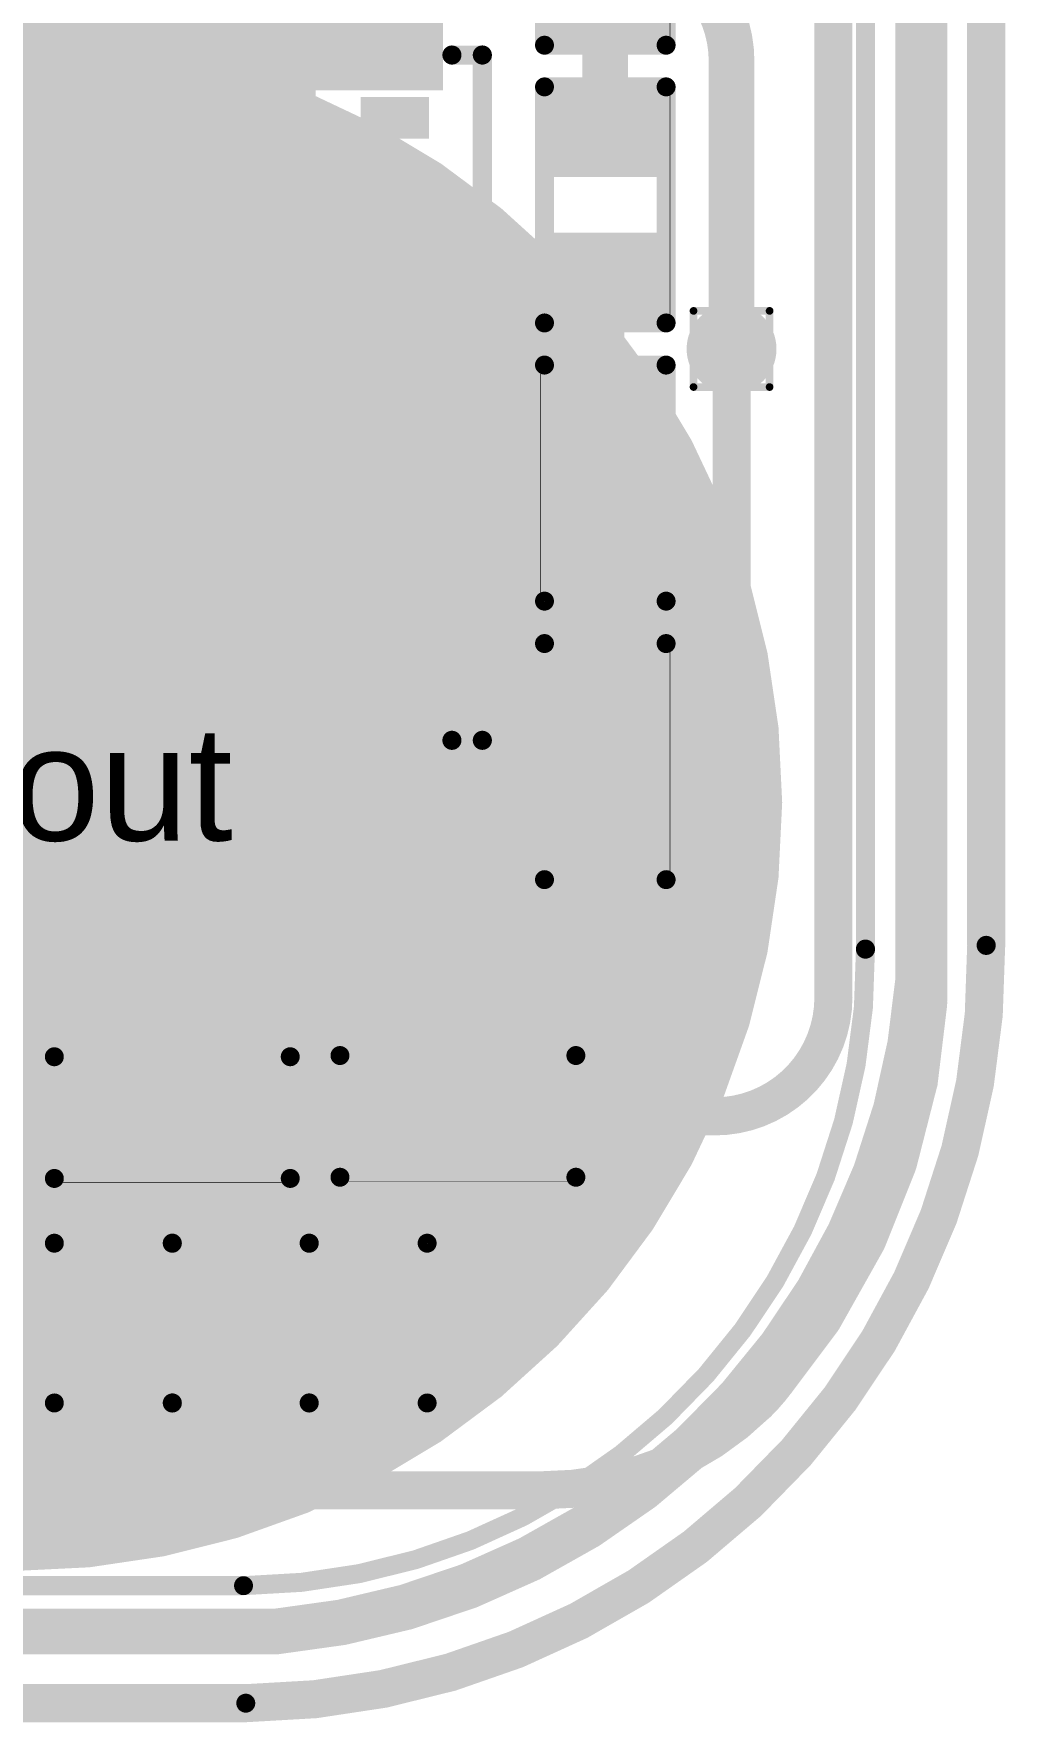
# Model space of a CAD drawing. Header units: inches. Extents: x 3 to 457, y -41 to 239.
# Drawn here: x 199.35 to 205.84, y -2.87 to 8.4 of the extents above; entities that cross this region are included whole.
import ezdxf

# ---------------------------------------------------------------- set-up
doc = ezdxf.new("R2010")
doc.units = ezdxf.units.IN
for name, color, linetype in [('Board Outline', 216, 'Continuous'), ('Bottom Layer', 5, 'Continuous'), ('Bottom Overlay', 54, 'Continuous'), ('Bottom Paste', 16, 'Continuous'), ('Bottom Solder', 6, 'Continuous'), ('Drill Drawing', 1, 'Continuous'), ('Fabrication', 76, 'Continuous'), ('Top Layer', 1, 'Continuous'), ('Top Overlay', 2, 'Continuous'), ('Top Paste', 8, 'Continuous'), ('Top Solder', 216, 'Continuous'), ('Via Holes', 16, 'Continuous')]:
    doc.layers.add(name, color=color, linetype=linetype)
doc.styles.add('Arial', font='', dxfattribs={"height": 0.2})
doc.styles.get('Arial').set_extended_font_data('Arial')

# ---------------------------------------------------------------- blocks, each defined once
blk = doc.blocks.new('TSSOP_14_110')
at = {"layer": 'Top Layer'}
for points in [[(-3.65, 2.175), (-2.15, 2.175), (-2.15, 1.725), (-3.65, 1.725)], [(2.15, 2.175), (3.65, 2.175), (3.65, 1.725), (2.15, 1.725)], [(-3.65, 1.525), (-2.15, 1.525), (-2.15, 1.075), (-3.65, 1.075)], [(2.15, 1.525), (3.65, 1.525), (3.65, 1.075), (2.15, 1.075)], [(-3.65, 0.875), (-2.15, 0.875), (-2.15, 0.425), (-3.65, 0.425)], [(2.15, 0.875), (3.65, 0.875), (3.65, 0.425), (2.15, 0.425)], [(-3.65, 0.225), (-2.15, 0.225), (-2.15, -0.225), (-3.65, -0.225)], [(2.15, 0.225), (3.65, 0.225), (3.65, -0.225), (2.15, -0.225)], [(-3.65, -0.425), (-2.15, -0.425), (-2.15, -0.875), (-3.65, -0.875)], [(2.15, -0.425), (3.65, -0.425), (3.65, -0.875), (2.15, -0.875)], [(-3.65, -1.075), (-2.15, -1.075), (-2.15, -1.525), (-3.65, -1.525)], [(2.15, -1.075), (3.65, -1.075), (3.65, -1.525), (2.15, -1.525)], [(-3.65, -1.725), (-2.15, -1.725), (-2.15, -2.175), (-3.65, -2.175)], [(2.15, -1.725), (3.65, -1.725), (3.65, -2.175), (2.15, -2.175)]]:
    blk.add_hatch(color=1, dxfattribs=at).paths.add_polyline_path(points)
at = {"layer": 'Top Overlay'}
blk.add_hatch(color=2, dxfattribs=at).paths.add_polyline_path([(-2.005, 1.727), (-1.725, 1.727), (-1.725, 2.184), (-2.005, 2.184)])
at = {"layer": 'Top Paste'}
for points in [[(-3.65, 2.175), (-2.15, 2.175), (-2.15, 1.725), (-3.65, 1.725)], [(2.15, 2.175), (3.65, 2.175), (3.65, 1.725), (2.15, 1.725)], [(-3.65, 1.525), (-2.15, 1.525), (-2.15, 1.075), (-3.65, 1.075)], [(2.15, 1.525), (3.65, 1.525), (3.65, 1.075), (2.15, 1.075)], [(-3.65, 0.875), (-2.15, 0.875), (-2.15, 0.425), (-3.65, 0.425)], [(2.15, 0.875), (3.65, 0.875), (3.65, 0.425), (2.15, 0.425)], [(-3.65, 0.225), (-2.15, 0.225), (-2.15, -0.225), (-3.65, -0.225)], [(2.15, 0.225), (3.65, 0.225), (3.65, -0.225), (2.15, -0.225)], [(-3.65, -0.425), (-2.15, -0.425), (-2.15, -0.875), (-3.65, -0.875)], [(2.15, -0.425), (3.65, -0.425), (3.65, -0.875), (2.15, -0.875)], [(-3.65, -1.075), (-2.15, -1.075), (-2.15, -1.525), (-3.65, -1.525)], [(2.15, -1.075), (3.65, -1.075), (3.65, -1.525), (2.15, -1.525)], [(-3.65, -1.725), (-2.15, -1.725), (-2.15, -2.175), (-3.65, -2.175)], [(2.15, -1.725), (3.65, -1.725), (3.65, -2.175), (2.15, -2.175)]]:
    blk.add_hatch(color=8, dxfattribs=at).paths.add_polyline_path(points)
at = {"layer": 'Top Solder'}
for points in [[(-3.752, 2.277), (-2.048, 2.277), (-2.048, 1.623), (-3.752, 1.623)], [(2.048, 2.277), (3.752, 2.277), (3.752, 1.623), (2.048, 1.623)], [(-3.752, 1.627), (-2.048, 1.627), (-2.048, 0.973), (-3.752, 0.973)], [(2.048, 1.627), (3.752, 1.627), (3.752, 0.973), (2.048, 0.973)], [(-3.752, 0.977), (-2.048, 0.977), (-2.048, 0.323), (-3.752, 0.323)], [(2.048, 0.977), (3.752, 0.977), (3.752, 0.323), (2.048, 0.323)], [(-3.752, 0.327), (-2.048, 0.327), (-2.048, -0.327), (-3.752, -0.327)], [(2.048, 0.327), (3.752, 0.327), (3.752, -0.327), (2.048, -0.327)], [(-3.752, -0.323), (-2.048, -0.323), (-2.048, -0.977), (-3.752, -0.977)], [(2.048, -0.323), (3.752, -0.323), (3.752, -0.977), (2.048, -0.977)], [(-3.752, -0.973), (-2.048, -0.973), (-2.048, -1.627), (-3.752, -1.627)], [(2.048, -0.973), (3.752, -0.973), (3.752, -1.627), (2.048, -1.627)], [(-3.752, -1.623), (-2.048, -1.623), (-2.048, -2.277), (-3.752, -2.277)], [(2.048, -1.623), (3.752, -1.623), (3.752, -2.277), (2.048, -2.277)]]:
    blk.add_hatch(color=216, dxfattribs=at).paths.add_polyline_path(points)
at = {"layer": 'Top Overlay'}
for points in [[(-2.284, 2.337, 0.127, 0.127, 0), (-2.284, 2.54, 0.127, 0.127, 0)], [(2.288, 2.54, 0.127, 0.127, 0), (-2.284, 2.54, 0.127, 0.127, 0)], [(2.288, 2.337, 0.127, 0.127, 0), (2.288, 2.54, 0.127, 0.127, 0)], [(-4.011, 1.829, 0.2, 0.2, 0), (-4.011, 2.083, 0.2, 0.2, 0)], [(-3.884, 1.956, 0.2, 0.2, 0), (-4.011, 2.083, 0.2, 0.2, 0)], [(-4.011, 1.829, 0.2, 0.2, 0), (-3.884, 1.956, 0.2, 0.2, 0)], [(-2.284, -2.54, 0.127, 0.127, 0), (-2.284, -2.337, 0.127, 0.127, 0)], [(2.288, -2.54, 0.127, 0.127, 0), (2.288, -2.337, 0.127, 0.127, 0)], [(2.288, -2.54, 0.127, 0.127, 0), (-2.284, -2.54, 0.127, 0.127, 0)]]:
    blk.add_lwpolyline(points, format="xyseb", dxfattribs=at)
for points in [[(-2.316, 2.54, 0.0635, 0.0635, 1), (-2.252, 2.54, 0.0635, 0.0635, 1)], [(-2.316, 2.54, 0.0635, 0.0635, 1), (-2.252, 2.54, 0.0635, 0.0635, 1)], [(2.256, 2.54, 0.0635, 0.0635, 1), (2.32, 2.54, 0.0635, 0.0635, 1)], [(2.256, 2.54, 0.0635, 0.0635, 1), (2.32, 2.54, 0.0635, 0.0635, 1)], [(-2.316, 2.337, 0.0635, 0.0635, 1), (-2.252, 2.337, 0.0635, 0.0635, 1)], [(2.256, 2.337, 0.0635, 0.0635, 1), (2.32, 2.337, 0.0635, 0.0635, 1)], [(-4.061, 2.083, 0.1, 0.1, 1), (-3.961, 2.083, 0.1, 0.1, 1)], [(-4.061, 2.083, 0.1, 0.1, 1), (-3.961, 2.083, 0.1, 0.1, 1)], [(-3.934, 1.956, 0.1, 0.1, 1), (-3.834, 1.956, 0.1, 0.1, 1)], [(-3.934, 1.956, 0.1, 0.1, 1), (-3.834, 1.956, 0.1, 0.1, 1)], [(-4.061, 1.829, 0.1, 0.1, 1), (-3.961, 1.829, 0.1, 0.1, 1)], [(-4.061, 1.829, 0.1, 0.1, 1), (-3.961, 1.829, 0.1, 0.1, 1)], [(-2.316, -2.337, 0.0635, 0.0635, 1), (-2.252, -2.337, 0.0635, 0.0635, 1)], [(2.256, -2.337, 0.0635, 0.0635, 1), (2.32, -2.337, 0.0635, 0.0635, 1)], [(-2.316, -2.54, 0.0635, 0.0635, 1), (-2.252, -2.54, 0.0635, 0.0635, 1)], [(-2.316, -2.54, 0.0635, 0.0635, 1), (-2.252, -2.54, 0.0635, 0.0635, 1)], [(2.256, -2.54, 0.0635, 0.0635, 1), (2.32, -2.54, 0.0635, 0.0635, 1)], [(2.256, -2.54, 0.0635, 0.0635, 1), (2.32, -2.54, 0.0635, 0.0635, 1)]]:
    blk.add_lwpolyline(points, format="xyseb", close=True, dxfattribs=at)
blk = doc.blocks.new('R___0402_200')
at = {"layer": 'Top Layer'}
for points in [[(-0.699, -0.318), (-0.699, 0.318), (-0.241, 0.318), (-0.241, -0.318)], [(0.241, -0.318), (0.241, 0.318), (0.699, 0.318), (0.699, -0.318)]]:
    blk.add_hatch(color=1, dxfattribs=at).paths.add_polyline_path(points)
at = {"layer": 'Top Paste'}
for points in [[(-0.699, -0.318), (-0.699, 0.318), (-0.241, 0.318), (-0.241, -0.318)], [(0.241, -0.318), (0.241, 0.318), (0.699, 0.318), (0.699, -0.318)]]:
    blk.add_hatch(color=8, dxfattribs=at).paths.add_polyline_path(points)
at = {"layer": 'Top Solder'}
for points in [[(-0.754, -0.373), (-0.754, 0.373), (-0.186, 0.373), (-0.186, -0.373)], [(0.186, -0.373), (0.186, 0.373), (0.754, 0.373), (0.754, -0.373)]]:
    blk.add_hatch(color=216, dxfattribs=at).paths.add_polyline_path(points)
at = {"layer": 'Top Overlay'}
for points in [[(-0.787, 0.406, 0.127, 0.127, 0), (0.787, 0.406, 0.127, 0.127, 0)], [(-0.787, -0.406, 0.127, 0.127, 0), (-0.787, 0.406, 0.127, 0.127, 0)], [(0.787, -0.406, 0.127, 0.127, 0), (0.787, 0.406, 0.127, 0.127, 0)], [(-0.787, -0.406, 0.127, 0.127, 0), (0.787, -0.406, 0.127, 0.127, 0)], [(-0.813, -0.432, 0.00323, 0.00323, 0), (0.813, -0.432, 0.00323, 0.00323, 0)]]:
    blk.add_lwpolyline(points, format="xyseb", dxfattribs=at)
for points in [[(-0.819, 0.406, 0.0635, 0.0635, 1), (-0.756, 0.406, 0.0635, 0.0635, 1)], [(-0.819, 0.406, 0.0635, 0.0635, 1), (-0.756, 0.406, 0.0635, 0.0635, 1)], [(0.756, 0.406, 0.0635, 0.0635, 1), (0.819, 0.406, 0.0635, 0.0635, 1)], [(0.756, 0.406, 0.0635, 0.0635, 1), (0.819, 0.406, 0.0635, 0.0635, 1)], [(-0.819, -0.406, 0.0635, 0.0635, 1), (-0.756, -0.406, 0.0635, 0.0635, 1)], [(-0.819, -0.406, 0.0635, 0.0635, 1), (-0.756, -0.406, 0.0635, 0.0635, 1)], [(-0.814, -0.432, 0.00161, 0.00161, 1), (-0.812, -0.432, 0.00161, 0.00161, 1)], [(0.756, -0.406, 0.0635, 0.0635, 1), (0.819, -0.406, 0.0635, 0.0635, 1)], [(0.756, -0.406, 0.0635, 0.0635, 1), (0.819, -0.406, 0.0635, 0.0635, 1)], [(0.812, -0.432, 0.00161, 0.00161, 1), (0.814, -0.432, 0.00161, 0.00161, 1)]]:
    blk.add_lwpolyline(points, format="xyseb", close=True, dxfattribs=at)
blk = doc.blocks.new('R___0402_201')
at = {"layer": 'Top Layer'}
for points in [[(-0.699, -0.318), (-0.699, 0.318), (-0.241, 0.318), (-0.241, -0.318)], [(0.241, -0.318), (0.241, 0.318), (0.699, 0.318), (0.699, -0.318)]]:
    blk.add_hatch(color=1, dxfattribs=at).paths.add_polyline_path(points)
at = {"layer": 'Top Paste'}
for points in [[(-0.699, -0.318), (-0.699, 0.318), (-0.241, 0.318), (-0.241, -0.318)], [(0.241, -0.318), (0.241, 0.318), (0.699, 0.318), (0.699, -0.318)]]:
    blk.add_hatch(color=8, dxfattribs=at).paths.add_polyline_path(points)
at = {"layer": 'Top Solder'}
for points in [[(-0.754, -0.373), (-0.754, 0.373), (-0.186, 0.373), (-0.186, -0.373)], [(0.186, -0.373), (0.186, 0.373), (0.754, 0.373), (0.754, -0.373)]]:
    blk.add_hatch(color=216, dxfattribs=at).paths.add_polyline_path(points)
at = {"layer": 'Top Overlay'}
for points in [[(-0.787, 0.406, 0.127, 0.127, 0), (0.787, 0.406, 0.127, 0.127, 0)], [(-0.787, 0.406, 0.127, 0.127, 0), (-0.787, -0.406, 0.127, 0.127, 0)], [(0.787, 0.406, 0.127, 0.127, 0), (0.787, -0.406, 0.127, 0.127, 0)], [(-0.787, -0.406, 0.127, 0.127, 0), (0.787, -0.406, 0.127, 0.127, 0)], [(-0.813, -0.432, 0.00323, 0.00323, 0), (0.813, -0.432, 0.00323, 0.00323, 0)]]:
    blk.add_lwpolyline(points, format="xyseb", dxfattribs=at)
for points in [[(-0.819, 0.406, 0.0635, 0.0635, 1), (-0.756, 0.406, 0.0635, 0.0635, 1)], [(-0.819, 0.406, 0.0635, 0.0635, 1), (-0.756, 0.406, 0.0635, 0.0635, 1)], [(0.756, 0.406, 0.0635, 0.0635, 1), (0.819, 0.406, 0.0635, 0.0635, 1)], [(0.756, 0.406, 0.0635, 0.0635, 1), (0.819, 0.406, 0.0635, 0.0635, 1)], [(-0.819, -0.406, 0.0635, 0.0635, 1), (-0.756, -0.406, 0.0635, 0.0635, 1)], [(-0.819, -0.406, 0.0635, 0.0635, 1), (-0.756, -0.406, 0.0635, 0.0635, 1)], [(-0.814, -0.432, 0.00161, 0.00161, 1), (-0.812, -0.432, 0.00161, 0.00161, 1)], [(0.756, -0.406, 0.0635, 0.0635, 1), (0.819, -0.406, 0.0635, 0.0635, 1)], [(0.756, -0.406, 0.0635, 0.0635, 1), (0.819, -0.406, 0.0635, 0.0635, 1)], [(0.812, -0.432, 0.00161, 0.00161, 1), (0.814, -0.432, 0.00161, 0.00161, 1)]]:
    blk.add_lwpolyline(points, format="xyseb", close=True, dxfattribs=at)
blk = doc.blocks.new('R___0402_202')
at = {"layer": 'Top Layer'}
for points in [[(-0.699, -0.318), (-0.699, 0.318), (-0.241, 0.318), (-0.241, -0.318)], [(0.241, -0.318), (0.241, 0.318), (0.699, 0.318), (0.699, -0.318)]]:
    blk.add_hatch(color=1, dxfattribs=at).paths.add_polyline_path(points)
at = {"layer": 'Top Paste'}
for points in [[(-0.699, -0.318), (-0.699, 0.318), (-0.241, 0.318), (-0.241, -0.318)], [(0.241, -0.318), (0.241, 0.318), (0.699, 0.318), (0.699, -0.318)]]:
    blk.add_hatch(color=8, dxfattribs=at).paths.add_polyline_path(points)
at = {"layer": 'Top Solder'}
for points in [[(-0.754, -0.373), (-0.754, 0.373), (-0.186, 0.373), (-0.186, -0.373)], [(0.186, -0.373), (0.186, 0.373), (0.754, 0.373), (0.754, -0.373)]]:
    blk.add_hatch(color=216, dxfattribs=at).paths.add_polyline_path(points)
at = {"layer": 'Top Overlay'}
for points in [[(-0.787, 0.406, 0.127, 0.127, 0), (0.787, 0.406, 0.127, 0.127, 0)], [(-0.787, -0.406, 0.127, 0.127, 0), (-0.787, 0.406, 0.127, 0.127, 0)], [(0.787, -0.406, 0.127, 0.127, 0), (0.787, 0.406, 0.127, 0.127, 0)], [(-0.787, -0.406, 0.127, 0.127, 0), (0.787, -0.406, 0.127, 0.127, 0)], [(-0.813, -0.432, 0.00323, 0.00323, 0), (0.813, -0.432, 0.00323, 0.00323, 0)]]:
    blk.add_lwpolyline(points, format="xyseb", dxfattribs=at)
for points in [[(-0.819, 0.406, 0.0635, 0.0635, 1), (-0.756, 0.406, 0.0635, 0.0635, 1)], [(-0.819, 0.406, 0.0635, 0.0635, 1), (-0.756, 0.406, 0.0635, 0.0635, 1)], [(0.756, 0.406, 0.0635, 0.0635, 1), (0.819, 0.406, 0.0635, 0.0635, 1)], [(0.756, 0.406, 0.0635, 0.0635, 1), (0.819, 0.406, 0.0635, 0.0635, 1)], [(-0.819, -0.406, 0.0635, 0.0635, 1), (-0.756, -0.406, 0.0635, 0.0635, 1)], [(-0.819, -0.406, 0.0635, 0.0635, 1), (-0.756, -0.406, 0.0635, 0.0635, 1)], [(-0.814, -0.432, 0.00161, 0.00161, 1), (-0.812, -0.432, 0.00161, 0.00161, 1)], [(0.756, -0.406, 0.0635, 0.0635, 1), (0.819, -0.406, 0.0635, 0.0635, 1)], [(0.756, -0.406, 0.0635, 0.0635, 1), (0.819, -0.406, 0.0635, 0.0635, 1)], [(0.812, -0.432, 0.00161, 0.00161, 1), (0.814, -0.432, 0.00161, 0.00161, 1)]]:
    blk.add_lwpolyline(points, format="xyseb", close=True, dxfattribs=at)
blk = doc.blocks.new('R___0402_206')
at = {"layer": 'Top Layer'}
for points in [[(-0.699, -0.318), (-0.699, 0.318), (-0.241, 0.318), (-0.241, -0.318)], [(0.241, -0.318), (0.241, 0.318), (0.699, 0.318), (0.699, -0.318)]]:
    blk.add_hatch(color=1, dxfattribs=at).paths.add_polyline_path(points)
at = {"layer": 'Top Paste'}
for points in [[(-0.699, -0.318), (-0.699, 0.318), (-0.241, 0.318), (-0.241, -0.318)], [(0.241, -0.318), (0.241, 0.318), (0.699, 0.318), (0.699, -0.318)]]:
    blk.add_hatch(color=8, dxfattribs=at).paths.add_polyline_path(points)
at = {"layer": 'Top Solder'}
for points in [[(-0.754, -0.373), (-0.754, 0.373), (-0.186, 0.373), (-0.186, -0.373)], [(0.186, -0.373), (0.186, 0.373), (0.754, 0.373), (0.754, -0.373)]]:
    blk.add_hatch(color=216, dxfattribs=at).paths.add_polyline_path(points)
at = {"layer": 'Top Overlay'}
for points in [[(-0.787, 0.406, 0.127, 0.127, 0), (0.787, 0.406, 0.127, 0.127, 0)], [(-0.787, 0.406, 0.127, 0.127, 0), (-0.787, -0.406, 0.127, 0.127, 0)], [(0.787, 0.406, 0.127, 0.127, 0), (0.787, -0.406, 0.127, 0.127, 0)], [(-0.787, -0.406, 0.127, 0.127, 0), (0.787, -0.406, 0.127, 0.127, 0)], [(-0.813, -0.432, 0.00323, 0.00323, 0), (0.813, -0.432, 0.00323, 0.00323, 0)]]:
    blk.add_lwpolyline(points, format="xyseb", dxfattribs=at)
for points in [[(-0.819, 0.406, 0.0635, 0.0635, 1), (-0.756, 0.406, 0.0635, 0.0635, 1)], [(-0.819, 0.406, 0.0635, 0.0635, 1), (-0.756, 0.406, 0.0635, 0.0635, 1)], [(0.756, 0.406, 0.0635, 0.0635, 1), (0.819, 0.406, 0.0635, 0.0635, 1)], [(0.756, 0.406, 0.0635, 0.0635, 1), (0.819, 0.406, 0.0635, 0.0635, 1)], [(-0.819, -0.406, 0.0635, 0.0635, 1), (-0.756, -0.406, 0.0635, 0.0635, 1)], [(-0.819, -0.406, 0.0635, 0.0635, 1), (-0.756, -0.406, 0.0635, 0.0635, 1)], [(-0.814, -0.432, 0.00161, 0.00161, 1), (-0.812, -0.432, 0.00161, 0.00161, 1)], [(0.756, -0.406, 0.0635, 0.0635, 1), (0.819, -0.406, 0.0635, 0.0635, 1)], [(0.756, -0.406, 0.0635, 0.0635, 1), (0.819, -0.406, 0.0635, 0.0635, 1)], [(0.812, -0.432, 0.00161, 0.00161, 1), (0.814, -0.432, 0.00161, 0.00161, 1)]]:
    blk.add_lwpolyline(points, format="xyseb", close=True, dxfattribs=at)
blk = doc.blocks.new('R___0402_207')
at = {"layer": 'Top Layer'}
for points in [[(-0.699, -0.318), (-0.699, 0.317), (-0.241, 0.317), (-0.241, -0.318)], [(0.241, -0.318), (0.241, 0.317), (0.699, 0.317), (0.699, -0.318)]]:
    blk.add_hatch(color=1, dxfattribs=at).paths.add_polyline_path(points)
at = {"layer": 'Top Paste'}
for points in [[(-0.699, -0.318), (-0.699, 0.317), (-0.241, 0.317), (-0.241, -0.318)], [(0.241, -0.318), (0.241, 0.317), (0.699, 0.317), (0.699, -0.318)]]:
    blk.add_hatch(color=8, dxfattribs=at).paths.add_polyline_path(points)
at = {"layer": 'Top Solder'}
for points in [[(-0.754, -0.373), (-0.754, 0.373), (-0.186, 0.373), (-0.186, -0.373)], [(0.186, -0.373), (0.186, 0.373), (0.754, 0.373), (0.754, -0.373)]]:
    blk.add_hatch(color=216, dxfattribs=at).paths.add_polyline_path(points)
at = {"layer": 'Top Overlay'}
for points in [[(0.787, 0.406, 0.127, 0.127, 0), (-0.787, 0.406, 0.127, 0.127, 0)], [(-0.787, -0.406, 0.127, 0.127, 0), (-0.787, 0.406, 0.127, 0.127, 0)], [(0.787, -0.406, 0.127, 0.127, 0), (0.787, 0.406, 0.127, 0.127, 0)], [(0.787, -0.406, 0.127, 0.127, 0), (-0.787, -0.406, 0.127, 0.127, 0)], [(0.813, -0.432, 0.00323, 0.00323, 0), (-0.813, -0.432, 0.00323, 0.00323, 0)]]:
    blk.add_lwpolyline(points, format="xyseb", dxfattribs=at)
for points in [[(-0.819, 0.406, 0.0635, 0.0635, 1), (-0.756, 0.406, 0.0635, 0.0635, 1)], [(-0.819, 0.406, 0.0635, 0.0635, 1), (-0.756, 0.406, 0.0635, 0.0635, 1)], [(0.756, 0.406, 0.0635, 0.0635, 1), (0.819, 0.406, 0.0635, 0.0635, 1)], [(0.756, 0.406, 0.0635, 0.0635, 1), (0.819, 0.406, 0.0635, 0.0635, 1)], [(-0.819, -0.406, 0.0635, 0.0635, 1), (-0.756, -0.406, 0.0635, 0.0635, 1)], [(-0.819, -0.406, 0.0635, 0.0635, 1), (-0.756, -0.406, 0.0635, 0.0635, 1)], [(-0.814, -0.432, 0.00161, 0.00161, 1), (-0.812, -0.432, 0.00161, 0.00161, 1)], [(0.756, -0.406, 0.0635, 0.0635, 1), (0.819, -0.406, 0.0635, 0.0635, 1)], [(0.756, -0.406, 0.0635, 0.0635, 1), (0.819, -0.406, 0.0635, 0.0635, 1)], [(0.812, -0.432, 0.00161, 0.00161, 1), (0.814, -0.432, 0.00161, 0.00161, 1)]]:
    blk.add_lwpolyline(points, format="xyseb", close=True, dxfattribs=at)
blk = doc.blocks.new('R___0402_211')
at = {"layer": 'Top Layer'}
for points in [[(-0.699, -0.318), (-0.699, 0.318), (-0.241, 0.318), (-0.241, -0.318)], [(0.241, -0.318), (0.241, 0.318), (0.699, 0.318), (0.699, -0.318)]]:
    blk.add_hatch(color=1, dxfattribs=at).paths.add_polyline_path(points)
at = {"layer": 'Top Paste'}
for points in [[(-0.699, -0.318), (-0.699, 0.318), (-0.241, 0.318), (-0.241, -0.318)], [(0.241, -0.318), (0.241, 0.318), (0.699, 0.318), (0.699, -0.318)]]:
    blk.add_hatch(color=8, dxfattribs=at).paths.add_polyline_path(points)
at = {"layer": 'Top Solder'}
for points in [[(-0.754, -0.373), (-0.754, 0.373), (-0.186, 0.373), (-0.186, -0.373)], [(0.186, -0.373), (0.186, 0.373), (0.754, 0.373), (0.754, -0.373)]]:
    blk.add_hatch(color=216, dxfattribs=at).paths.add_polyline_path(points)
at = {"layer": 'Top Overlay'}
for points in [[(-0.787, 0.406, 0.127, 0.127, 0), (0.787, 0.406, 0.127, 0.127, 0)], [(-0.787, 0.406, 0.127, 0.127, 0), (-0.787, -0.406, 0.127, 0.127, 0)], [(0.787, 0.406, 0.127, 0.127, 0), (0.787, -0.406, 0.127, 0.127, 0)], [(-0.787, -0.406, 0.127, 0.127, 0), (0.787, -0.406, 0.127, 0.127, 0)], [(-0.813, -0.432, 0.00323, 0.00323, 0), (0.813, -0.432, 0.00323, 0.00323, 0)]]:
    blk.add_lwpolyline(points, format="xyseb", dxfattribs=at)
for points in [[(-0.819, 0.406, 0.0635, 0.0635, 1), (-0.756, 0.406, 0.0635, 0.0635, 1)], [(-0.819, 0.406, 0.0635, 0.0635, 1), (-0.756, 0.406, 0.0635, 0.0635, 1)], [(0.756, 0.406, 0.0635, 0.0635, 1), (0.819, 0.406, 0.0635, 0.0635, 1)], [(0.756, 0.406, 0.0635, 0.0635, 1), (0.819, 0.406, 0.0635, 0.0635, 1)], [(-0.819, -0.406, 0.0635, 0.0635, 1), (-0.756, -0.406, 0.0635, 0.0635, 1)], [(-0.819, -0.406, 0.0635, 0.0635, 1), (-0.756, -0.406, 0.0635, 0.0635, 1)], [(-0.814, -0.432, 0.00161, 0.00161, 1), (-0.812, -0.432, 0.00161, 0.00161, 1)], [(0.756, -0.406, 0.0635, 0.0635, 1), (0.819, -0.406, 0.0635, 0.0635, 1)], [(0.756, -0.406, 0.0635, 0.0635, 1), (0.819, -0.406, 0.0635, 0.0635, 1)], [(0.812, -0.432, 0.00161, 0.00161, 1), (0.814, -0.432, 0.00161, 0.00161, 1)]]:
    blk.add_lwpolyline(points, format="xyseb", close=True, dxfattribs=at)
blk = doc.blocks.new('SEMG_PAD_B_244')
at = {"layer": 'Bottom Layer'}
h = blk.add_hatch(color=5, dxfattribs=at)
edge = h.paths.add_edge_path()
edge.add_arc((0, 9.987), 5, 0, 360)
at = {"layer": 'Bottom Paste'}
h = blk.add_hatch(color=16, dxfattribs=at)
edge = h.paths.add_edge_path()
edge.add_arc((0, 9.987), 5, 0, 360)
at = {"layer": 'Bottom Solder'}
h = blk.add_hatch(color=6, dxfattribs=at)
edge = h.paths.add_edge_path()
edge.add_arc((0, 9.987), 5.102, 0, 360)
at = {"layer": 'Bottom Overlay'}
for points in [[(-5.683, 10.966, 0.127, 0.127, -0.414214), (-1.531, 15.213, 0.127, 0.127, 0)], [(1.531, 15.213, 0.127, 0.127, 0), (-1.531, 15.213, 0.127, 0.127, 0)], [(-5.683, 10.966, 0.127, 0.127, 0), (-5.683, -10.966, 0.127, 0.127, 0)]]:
    blk.add_lwpolyline(points, format="xyseb", dxfattribs=at)
for points in [[(-1.562, 15.213, 0.0635, 0.0635, 1), (-1.499, 15.213, 0.0635, 0.0635, 1)], [(-1.562, 15.213, 0.0635, 0.0635, 1), (-1.499, 15.213, 0.0635, 0.0635, 1)], [(-5.715, 10.966, 0.0635, 0.0635, 1), (-5.651, 10.966, 0.0635, 0.0635, 1)], [(-5.715, 10.966, 0.0635, 0.0635, 1), (-5.651, 10.966, 0.0635, 0.0635, 1)]]:
    blk.add_lwpolyline(points, format="xyseb", close=True, dxfattribs=at)
blk = doc.blocks.new('C___0603_282')
at = {"layer": 'Top Layer'}
for points in [[(-0.381, 0.445), (-0.381, -0.445), (-1.143, -0.445), (-1.143, 0.445)], [(1.143, 0.445), (1.143, -0.445), (0.381, -0.445), (0.381, 0.445)]]:
    blk.add_hatch(color=1, dxfattribs=at).paths.add_polyline_path(points)
at = {"layer": 'Top Paste'}
for points in [[(-0.381, 0.445), (-0.381, -0.445), (-1.143, -0.445), (-1.143, 0.445)], [(1.143, 0.445), (1.143, -0.445), (0.381, -0.445), (0.381, 0.445)]]:
    blk.add_hatch(color=8, dxfattribs=at).paths.add_polyline_path(points)
at = {"layer": 'Top Solder'}
for points in [[(-0.321, 0.504), (-0.321, -0.504), (-1.203, -0.504), (-1.203, 0.504)], [(1.203, 0.504), (1.203, -0.504), (0.321, -0.504), (0.321, 0.504)]]:
    blk.add_hatch(color=216, dxfattribs=at).paths.add_polyline_path(points)
at = {"layer": 'Top Overlay'}
for points in [[(-1.245, 0.533, 0.127, 0.127, 0), (-0.457, 0.533, 0.127, 0.127, 0)], [(-1.245, -0.533, 0.127, 0.127, 0), (-1.245, 0.533, 0.127, 0.127, 0)], [(0.457, 0.533, 0.127, 0.127, 0), (1.245, 0.533, 0.127, 0.127, 0)], [(1.245, -0.533, 0.127, 0.127, 0), (1.245, 0.533, 0.127, 0.127, 0)], [(-1.245, -0.533, 0.127, 0.127, 0), (-0.457, -0.533, 0.127, 0.127, 0)], [(0.457, -0.533, 0.127, 0.127, 0), (1.245, -0.533, 0.127, 0.127, 0)]]:
    blk.add_lwpolyline(points, format="xyseb", dxfattribs=at)
for points in [[(-1.276, 0.533, 0.0635, 0.0635, 1), (-1.213, 0.533, 0.0635, 0.0635, 1)], [(-1.276, 0.533, 0.0635, 0.0635, 1), (-1.213, 0.533, 0.0635, 0.0635, 1)], [(-0.489, 0.533, 0.0635, 0.0635, 1), (-0.425, 0.533, 0.0635, 0.0635, 1)], [(0.425, 0.533, 0.0635, 0.0635, 1), (0.489, 0.533, 0.0635, 0.0635, 1)], [(1.213, 0.533, 0.0635, 0.0635, 1), (1.276, 0.533, 0.0635, 0.0635, 1)], [(1.213, 0.533, 0.0635, 0.0635, 1), (1.276, 0.533, 0.0635, 0.0635, 1)], [(-1.276, -0.533, 0.0635, 0.0635, 1), (-1.213, -0.533, 0.0635, 0.0635, 1)], [(-1.276, -0.533, 0.0635, 0.0635, 1), (-1.213, -0.533, 0.0635, 0.0635, 1)], [(-0.489, -0.533, 0.0635, 0.0635, 1), (-0.425, -0.533, 0.0635, 0.0635, 1)], [(0.425, -0.533, 0.0635, 0.0635, 1), (0.489, -0.533, 0.0635, 0.0635, 1)], [(1.213, -0.533, 0.0635, 0.0635, 1), (1.276, -0.533, 0.0635, 0.0635, 1)], [(1.213, -0.533, 0.0635, 0.0635, 1), (1.276, -0.533, 0.0635, 0.0635, 1)]]:
    blk.add_lwpolyline(points, format="xyseb", close=True, dxfattribs=at)

msp = doc.modelspace()

# ---------------------------------------------------------------- hatches: boundary and pattern name
at = {"layer": 'Bottom Layer'}
h = msp.add_hatch(color=5, dxfattribs=at)
edge = h.paths.add_edge_path()
edge.add_arc((204.014, 6.296), 0.3, 0, 360)
at = {"layer": 'Top Layer'}
h = msp.add_hatch(color=1, dxfattribs=at)
edge = h.paths.add_edge_path()
edge.add_arc((204.014, 6.296), 0.3, 0, 360)
at = {"layer": 'Via Holes'}
h = msp.add_hatch(color=7, dxfattribs=at)
edge = h.paths.add_edge_path()
edge.add_arc((204.014, 6.296), 0.15, 0, 360)

# ---------------------------------------------------------------- linework, layer by layer
at = {"layer": 'Board Outline'}
for points in [[(205.714, 2.317, 0.127, 0.127, 0), (205.714, 24.173, 0.127, 0.127, 0)], [(205.714, 2.317, 0.127, 0.127, -0.414214), (200.771, -2.739, 0.127, 0.127, 0)], [(197.691, -2.739, 0.127, 0.127, 0), (200.771, -2.739, 0.127, 0.127, 0)]]:
    msp.add_lwpolyline(points, format="xyseb", dxfattribs=at)
for points in [[(205.682, 2.317, 0.0635, 0.0635, 1), (205.746, 2.317, 0.0635, 0.0635, 1)], [(205.682, 2.317, 0.0635, 0.0635, 1), (205.746, 2.317, 0.0635, 0.0635, 1)], [(200.739, -2.739, 0.0635, 0.0635, 1), (200.802, -2.739, 0.0635, 0.0635, 1)], [(200.739, -2.739, 0.0635, 0.0635, 1), (200.802, -2.739, 0.0635, 0.0635, 1)]]:
    msp.add_lwpolyline(points, format="xyseb", close=True, dxfattribs=at)
at = {"layer": 'Bottom Layer'}
for points in [[(205.261, 2.093, 0.305, 0.305, 0), (205.261, 13.245, 0.305, 0.305, 0)], [(203.213, 9.017, 0.305, 0.305, -0.414214), (204.014, 8.216, 0.305, 0.305, 0)], [(204.014, 6.296, 0.305, 0.305, 0), (204.014, 8.216, 0.305, 0.305, 0)], [(205.261, 2.093, 0.305, 0.305, -0.365519), (200.971, -2.261, 0.305, 0.305, 0)], [(197.95, -2.261, 0.305, 0.305, 0), (200.971, -2.261, 0.305, 0.305, 0)]]:
    msp.add_lwpolyline(points, format="xyseb", dxfattribs=at)
for points in [[(203.938, 8.216, 0.152, 0.152, 1), (204.09, 8.216, 0.152, 0.152, 1)], [(203.938, 8.216, 0.152, 0.152, 1), (204.09, 8.216, 0.152, 0.152, 1)], [(203.938, 6.296, 0.152, 0.152, 1), (204.09, 6.296, 0.152, 0.152, 1)], [(205.185, 2.093, 0.152, 0.152, 1), (205.337, 2.093, 0.152, 0.152, 1)], [(205.185, 2.093, 0.152, 0.152, 1), (205.337, 2.093, 0.152, 0.152, 1)], [(200.895, -2.261, 0.152, 0.152, 1), (201.047, -2.261, 0.152, 0.152, 1)], [(200.895, -2.261, 0.152, 0.152, 1), (201.047, -2.261, 0.152, 0.152, 1)]]:
    msp.add_lwpolyline(points, format="xyseb", close=True, dxfattribs=at)
at = {"layer": 'Drill Drawing'}
for points in [[(203.76, 6.55, 0.0508, 0.0508, 0), (204.268, 6.55, 0.0508, 0.0508, 0)], [(203.76, 6.042, 0.0508, 0.0508, 0), (203.76, 6.55, 0.0508, 0.0508, 0)], [(204.268, 6.042, 0.0508, 0.0508, 0), (204.268, 6.55, 0.0508, 0.0508, 0)], [(203.76, 6.042, 0.0508, 0.0508, 0), (204.268, 6.042, 0.0508, 0.0508, 0)]]:
    msp.add_lwpolyline(points, format="xyseb", dxfattribs=at)
for points in [[(203.747, 6.55, 0.0254, 0.0254, 1), (203.773, 6.55, 0.0254, 0.0254, 1)], [(203.747, 6.55, 0.0254, 0.0254, 1), (203.773, 6.55, 0.0254, 0.0254, 1)], [(204.255, 6.55, 0.0254, 0.0254, 1), (204.281, 6.55, 0.0254, 0.0254, 1)], [(204.255, 6.55, 0.0254, 0.0254, 1), (204.281, 6.55, 0.0254, 0.0254, 1)], [(203.747, 6.042, 0.0254, 0.0254, 1), (203.773, 6.042, 0.0254, 0.0254, 1)], [(203.747, 6.042, 0.0254, 0.0254, 1), (203.773, 6.042, 0.0254, 0.0254, 1)], [(204.255, 6.042, 0.0254, 0.0254, 1), (204.281, 6.042, 0.0254, 0.0254, 1)], [(204.255, 6.042, 0.0254, 0.0254, 1), (204.281, 6.042, 0.0254, 0.0254, 1)]]:
    msp.add_lwpolyline(points, format="xyseb", close=True, dxfattribs=at)
at = {"layer": 'Fabrication'}
for points in [[(205.714, 24.173, 0.254, 0.254, 0), (205.714, 2.317, 0.254, 0.254, 0)], [(205.714, 2.317, 0.254, 0.254, -0.414214), (200.771, -2.739, 0.254, 0.254, 0)], [(197.691, -2.739, 0.254, 0.254, 0), (200.771, -2.739, 0.254, 0.254, 0)]]:
    msp.add_lwpolyline(points, format="xyseb", dxfattribs=at)
for points in [[(204.225, 3.27, 0.254, 0.254, 1), (194.225, 3.27, 0.254, 0.254, 1)], [(204.161, 3.27, 0.127, 0.127, 1), (204.288, 3.27, 0.127, 0.127, 1)], [(205.651, 2.317, 0.127, 0.127, 1), (205.778, 2.317, 0.127, 0.127, 1)], [(205.651, 2.317, 0.127, 0.127, 1), (205.778, 2.317, 0.127, 0.127, 1)], [(200.707, -2.739, 0.127, 0.127, 1), (200.834, -2.739, 0.127, 0.127, 1)], [(200.707, -2.739, 0.127, 0.127, 1), (200.834, -2.739, 0.127, 0.127, 1)]]:
    msp.add_lwpolyline(points, format="xyseb", close=True, dxfattribs=at)
at = {"layer": 'Top Layer'}
for points in [[(205.327, 1.943, 0.254, 0.254, 0), (205.327, 12.178, 0.254, 0.254, 0)], [(204.694, 1.969, 0.254, 0.254, 0), (204.694, 11.41, 0.254, 0.254, 0)], [(200.46, 7.257, 0.254, 0.254, 0), (200.46, 8.873, 0.254, 0.254, 0)], [(201.11, 6.296, 0.254, 0.254, 0), (201.11, 8.873, 0.254, 0.254, 0)], [(203.171, 7.726, 0.305, 0.305, 0), (203.171, 8.64, 0.305, 0.305, 0)], [(200.46, 7.257, 0.254, 0.254, -0.414214), (200.061, 6.858, 0.254, 0.254, 0)], [(195.107, 6.858, 0.254, 0.254, 0), (200.061, 6.858, 0.254, 0.254, 0)], [(203.171, 5.871, 0.254, 0.254, 0), (203.171, 6.787, 0.254, 0.254, 0)], [(203.171, 6.787, 0.254, 0.254, 0), (203.303, 6.787, 0.254, 0.254, 0)], [(201.535, 5.871, 0.254, 0.254, -0.414214), (201.11, 6.296, 0.254, 0.254, 0)], [(204.014, 4.514, 0.254, 0.254, 0), (204.014, 6.296, 0.254, 0.254, 0)], [(201.535, 5.871, 0.254, 0.254, 0), (203.07, 5.871, 0.254, 0.254, 0)], [(199.16, 4.541, 0.254, 0.254, -0.414214), (199.55, 4.931, 0.254, 0.254, 0)], [(199.55, 4.931, 0.254, 0.254, 0), (202.148, 4.931, 0.254, 0.254, 0)], [(201.372, 4.931, 0.254, 0.254, -0.414214), (201.76, 4.543, 0.254, 0.254, 0)], [(201.76, 4.543, 0.254, 0.254, -0.414214), (202.148, 4.931, 0.254, 0.254, 0)], [(202.148, 4.931, 0.254, 0.254, 0), (203.171, 4.931, 0.254, 0.254, 0)], [(201.76, 3.327, 0.254, 0.254, 0), (201.76, 4.797, 0.254, 0.254, 0)], [(204.014, 4.514, 0.254, 0.254, -0.414214), (203.514, 4.013, 0.254, 0.254, 0)], [(203.159, 4.013, 0.254, 0.254, 0), (203.514, 4.013, 0.254, 0.254, 0)], [(199.81, 1.168, 0.254, 0.254, 0), (199.81, 3.073, 0.254, 0.254, 0)], [(200.46, 1.882, 0.254, 0.254, 0), (200.46, 3.073, 0.254, 0.254, 0)], [(201.11, 3.073, 0.381, 0.381, 0), (201.76, 3.073, 0.381, 0.381, 0)], [(201.76, 3.073, 0.254, 0.254, 0), (203.171, 3.073, 0.254, 0.254, 0)], [(204.694, 1.969, 0.254, 0.254, -0.414214), (203.901, 1.176, 0.254, 0.254, 0)], [(205.264, 1.409, 0.254, 0.254, 0), (205.325, 1.913, 0.254, 0.254, 0)], [(205.327, 1.943, 0.254, 0.254, -0.029593), (205.325, 1.913, 0.254, 0.254, 0)], [(200.558, 1.449, 0.254, 0.254, -0.111993), (200.46, 1.882, 0.254, 0.254, 0)], [(200.75, 1.176, 0.254, 0.254, -0.083597), (200.558, 1.449, 0.254, 0.254, 0)], [(205.124, 0.861, 0.254, 0.254, 0), (205.264, 1.409, 0.254, 0.254, 0)], [(199.81, 0.089, 0.254, 0.254, 0), (199.81, 1.168, 0.254, 0.254, 0)], [(200.754, 1.172, 0.254, 0.254, -0.001418), (200.75, 1.176, 0.254, 0.254, 0)], [(200.754, 1.172, 0.254, 0.254, 0), (201.586, 1.172, 0.254, 0.254, 0)], [(201.586, 1.172, 0.254, 0.254, 0), (201.59, 1.176, 0.254, 0.254, 0)], [(201.717, 0.015, 0.254, 0.254, 0), (201.717, 1.176, 0.254, 0.254, 0)], [(202.656, 1.176, 0.254, 0.254, 0), (203.901, 1.176, 0.254, 0.254, 0)], [(204.918, 0.347, 0.254, 0.254, 0), (205.124, 0.861, 0.254, 0.254, 0)], [(204.621, -0.181, 0.254, 0.254, 0), (204.918, 0.347, 0.254, 0.254, 0)], [(199.975, -0.076, 0.254, 0.254, -0.414214), (199.81, 0.089, 0.254, 0.254, 0)], [(201.499, 0.057, 0.254, 0.254, 0), (201.533, 0.057, 0.254, 0.254, 0)], [(201.499, -0.203, 0.254, 0.254, 0), (201.717, 0.015, 0.254, 0.254, 0)], [(199.975, -0.203, 0.254, 0.254, 0), (199.975, -0.076, 0.254, 0.254, 0)], [(199.975, -0.949, 0.254, 0.254, 0), (199.975, -0.203, 0.254, 0.254, 0)], [(204.314, -0.59, 0.254, 0.254, 0), (204.621, -0.181, 0.254, 0.254, 0)], [(204.314, -0.59, 0.254, 0.254, -0.03687), (204.188, -0.735, 0.254, 0.254, 0)], [(204.188, -0.735, 0.254, 0.254, -0.196681), (202.759, -1.318, 0.254, 0.254, 0)], [(200.344, -1.318, 0.254, 0.254, -0.414214), (199.975, -0.949, 0.254, 0.254, 0)], [(200.344, -1.318, 0.254, 0.254, 0), (202.759, -1.318, 0.254, 0.254, 0)]]:
    msp.add_lwpolyline(points, format="xyseb", dxfattribs=at)
for points in [[(203.095, 7.726, 0.152, 0.152, 1), (203.248, 7.726, 0.152, 0.152, 1)], [(200.396, 7.257, 0.127, 0.127, 1), (200.523, 7.257, 0.127, 0.127, 1)], [(200.396, 7.257, 0.127, 0.127, 1), (200.523, 7.257, 0.127, 0.127, 1)], [(199.998, 6.858, 0.127, 0.127, 1), (200.125, 6.858, 0.127, 0.127, 1)], [(199.998, 6.858, 0.127, 0.127, 1), (200.125, 6.858, 0.127, 0.127, 1)], [(203.108, 6.787, 0.127, 0.127, 1), (203.235, 6.787, 0.127, 0.127, 1)], [(203.108, 6.787, 0.127, 0.127, 1), (203.235, 6.787, 0.127, 0.127, 1)], [(203.239, 6.787, 0.127, 0.127, 1), (203.366, 6.787, 0.127, 0.127, 1)], [(201.046, 6.296, 0.127, 0.127, 1), (201.173, 6.296, 0.127, 0.127, 1)], [(201.046, 6.296, 0.127, 0.127, 1), (201.173, 6.296, 0.127, 0.127, 1)], [(203.951, 6.296, 0.127, 0.127, 1), (204.078, 6.296, 0.127, 0.127, 1)], [(201.471, 5.871, 0.127, 0.127, 1), (201.598, 5.871, 0.127, 0.127, 1)], [(201.471, 5.871, 0.127, 0.127, 1), (201.598, 5.871, 0.127, 0.127, 1)], [(203.006, 5.871, 0.127, 0.127, 1), (203.133, 5.871, 0.127, 0.127, 1)], [(203.108, 5.871, 0.127, 0.127, 1), (203.235, 5.871, 0.127, 0.127, 1)], [(199.487, 4.931, 0.127, 0.127, 1), (199.614, 4.931, 0.127, 0.127, 1)], [(199.487, 4.931, 0.127, 0.127, 1), (199.614, 4.931, 0.127, 0.127, 1)], [(201.308, 4.931, 0.127, 0.127, 1), (201.435, 4.931, 0.127, 0.127, 1)], [(202.084, 4.931, 0.127, 0.127, 1), (202.211, 4.931, 0.127, 0.127, 1)], [(202.084, 4.931, 0.127, 0.127, 1), (202.211, 4.931, 0.127, 0.127, 1)], [(202.084, 4.931, 0.127, 0.127, 1), (202.211, 4.931, 0.127, 0.127, 1)], [(203.108, 4.931, 0.127, 0.127, 1), (203.235, 4.931, 0.127, 0.127, 1)], [(201.696, 4.797, 0.127, 0.127, 1), (201.823, 4.797, 0.127, 0.127, 1)], [(201.696, 4.543, 0.127, 0.127, 1), (201.823, 4.543, 0.127, 0.127, 1)], [(201.696, 4.543, 0.127, 0.127, 1), (201.823, 4.543, 0.127, 0.127, 1)], [(203.951, 4.514, 0.127, 0.127, 1), (204.078, 4.514, 0.127, 0.127, 1)], [(203.951, 4.514, 0.127, 0.127, 1), (204.078, 4.514, 0.127, 0.127, 1)], [(203.095, 4.013, 0.127, 0.127, 1), (203.222, 4.013, 0.127, 0.127, 1)], [(203.45, 4.013, 0.127, 0.127, 1), (203.577, 4.013, 0.127, 0.127, 1)], [(203.45, 4.013, 0.127, 0.127, 1), (203.577, 4.013, 0.127, 0.127, 1)], [(201.696, 3.327, 0.127, 0.127, 1), (201.823, 3.327, 0.127, 0.127, 1)], [(199.746, 3.073, 0.127, 0.127, 1), (199.873, 3.073, 0.127, 0.127, 1)], [(200.396, 3.073, 0.127, 0.127, 1), (200.523, 3.073, 0.127, 0.127, 1)], [(201.014, 3.073, 0.191, 0.191, 1), (201.205, 3.073, 0.191, 0.191, 1)], [(201.664, 3.073, 0.191, 0.191, 1), (201.855, 3.073, 0.191, 0.191, 1)], [(201.696, 3.073, 0.127, 0.127, 1), (201.823, 3.073, 0.127, 0.127, 1)], [(203.108, 3.073, 0.127, 0.127, 1), (203.235, 3.073, 0.127, 0.127, 1)], [(204.631, 1.969, 0.127, 0.127, 1), (204.758, 1.969, 0.127, 0.127, 1)], [(204.631, 1.969, 0.127, 0.127, 1), (204.758, 1.969, 0.127, 0.127, 1)], [(205.261, 1.913, 0.127, 0.127, 1), (205.388, 1.913, 0.127, 0.127, 1)], [(205.261, 1.913, 0.127, 0.127, 1), (205.388, 1.913, 0.127, 0.127, 1)], [(205.263, 1.943, 0.127, 0.127, 1), (205.39, 1.943, 0.127, 0.127, 1)], [(205.263, 1.943, 0.127, 0.127, 1), (205.39, 1.943, 0.127, 0.127, 1)], [(200.396, 1.882, 0.127, 0.127, 1), (200.523, 1.882, 0.127, 0.127, 1)], [(200.396, 1.882, 0.127, 0.127, 1), (200.523, 1.882, 0.127, 0.127, 1)], [(200.494, 1.449, 0.127, 0.127, 1), (200.621, 1.449, 0.127, 0.127, 1)], [(200.494, 1.449, 0.127, 0.127, 1), (200.621, 1.449, 0.127, 0.127, 1)], [(205.201, 1.409, 0.127, 0.127, 1), (205.328, 1.409, 0.127, 0.127, 1)], [(205.201, 1.409, 0.127, 0.127, 1), (205.328, 1.409, 0.127, 0.127, 1)], [(199.746, 1.168, 0.127, 0.127, 1), (199.873, 1.168, 0.127, 0.127, 1)], [(199.746, 1.168, 0.127, 0.127, 1), (199.873, 1.168, 0.127, 0.127, 1)], [(200.686, 1.176, 0.127, 0.127, 1), (200.813, 1.176, 0.127, 0.127, 1)], [(200.686, 1.176, 0.127, 0.127, 1), (200.813, 1.176, 0.127, 0.127, 1)], [(200.69, 1.172, 0.127, 0.127, 1), (200.817, 1.172, 0.127, 0.127, 1)], [(200.69, 1.172, 0.127, 0.127, 1), (200.817, 1.172, 0.127, 0.127, 1)], [(201.522, 1.172, 0.127, 0.127, 1), (201.649, 1.172, 0.127, 0.127, 1)], [(201.522, 1.172, 0.127, 0.127, 1), (201.649, 1.172, 0.127, 0.127, 1)], [(201.526, 1.176, 0.127, 0.127, 1), (201.653, 1.176, 0.127, 0.127, 1)], [(201.653, 1.176, 0.127, 0.127, 1), (201.78, 1.176, 0.127, 0.127, 1)], [(202.593, 1.176, 0.127, 0.127, 1), (202.72, 1.176, 0.127, 0.127, 1)], [(203.838, 1.176, 0.127, 0.127, 1), (203.965, 1.176, 0.127, 0.127, 1)], [(203.838, 1.176, 0.127, 0.127, 1), (203.965, 1.176, 0.127, 0.127, 1)], [(205.06, 0.861, 0.127, 0.127, 1), (205.187, 0.861, 0.127, 0.127, 1)], [(205.06, 0.861, 0.127, 0.127, 1), (205.187, 0.861, 0.127, 0.127, 1)], [(204.854, 0.347, 0.127, 0.127, 1), (204.981, 0.347, 0.127, 0.127, 1)], [(204.854, 0.347, 0.127, 0.127, 1), (204.981, 0.347, 0.127, 0.127, 1)], [(199.746, 0.089, 0.127, 0.127, 1), (199.873, 0.089, 0.127, 0.127, 1)], [(199.746, 0.089, 0.127, 0.127, 1), (199.873, 0.089, 0.127, 0.127, 1)], [(201.435, 0.057, 0.127, 0.127, 1), (201.562, 0.057, 0.127, 0.127, 1)], [(201.469, 0.057, 0.127, 0.127, 1), (201.596, 0.057, 0.127, 0.127, 1)], [(201.653, 0.015, 0.127, 0.127, 1), (201.78, 0.015, 0.127, 0.127, 1)], [(201.653, 0.015, 0.127, 0.127, 1), (201.78, 0.015, 0.127, 0.127, 1)], [(199.911, -0.076, 0.127, 0.127, 1), (200.038, -0.076, 0.127, 0.127, 1)], [(199.911, -0.076, 0.127, 0.127, 1), (200.038, -0.076, 0.127, 0.127, 1)], [(199.911, -0.203, 0.127, 0.127, 1), (200.038, -0.203, 0.127, 0.127, 1)], [(199.911, -0.203, 0.127, 0.127, 1), (200.038, -0.203, 0.127, 0.127, 1)], [(201.435, -0.203, 0.127, 0.127, 1), (201.562, -0.203, 0.127, 0.127, 1)], [(204.557, -0.181, 0.127, 0.127, 1), (204.684, -0.181, 0.127, 0.127, 1)], [(204.557, -0.181, 0.127, 0.127, 1), (204.684, -0.181, 0.127, 0.127, 1)], [(204.251, -0.59, 0.127, 0.127, 1), (204.378, -0.59, 0.127, 0.127, 1)], [(204.251, -0.59, 0.127, 0.127, 1), (204.378, -0.59, 0.127, 0.127, 1)], [(204.125, -0.735, 0.127, 0.127, 1), (204.252, -0.735, 0.127, 0.127, 1)], [(204.125, -0.735, 0.127, 0.127, 1), (204.252, -0.735, 0.127, 0.127, 1)], [(199.911, -0.949, 0.127, 0.127, 1), (200.038, -0.949, 0.127, 0.127, 1)], [(199.911, -0.949, 0.127, 0.127, 1), (200.038, -0.949, 0.127, 0.127, 1)], [(200.281, -1.318, 0.127, 0.127, 1), (200.408, -1.318, 0.127, 0.127, 1)], [(200.281, -1.318, 0.127, 0.127, 1), (200.408, -1.318, 0.127, 0.127, 1)], [(202.696, -1.318, 0.127, 0.127, 1), (202.823, -1.318, 0.127, 0.127, 1)], [(202.696, -1.318, 0.127, 0.127, 1), (202.823, -1.318, 0.127, 0.127, 1)]]:
    msp.add_lwpolyline(points, format="xyseb", close=True, dxfattribs=at)

# ---------------------------------------------------------------- block references
for name, p, rotation in [('SEMG_PAD_B_244', (199.225, 13.258), 180), ('TSSOP_14_110', (199.81, 5.973), 270), ('R___0402_206', (203.171, 9.11), 90), ('R___0402_211', (203.171, 7.257), 90), ('R___0402_207', (203.171, 5.401), 270), ('R___0402_201', (203.171, 3.543), 90)]:
    msp.add_blockref(name, p, dxfattribs=dict(rotation=rotation))
for name, p in [('R___0402_200', (200.28, 1.168)), ('R___0402_202', (202.187, 1.176)), ('C___0603_282', (200.737, -0.203))]:
    msp.add_blockref(name, p)

# ---------------------------------------------------------------- texts
at = {"layer": 'Fabrication', "style": 'Arial'}
msp.add_text('Cut-out', height=0.762, dxfattribs=at).set_placement((197.193, 3.016))

doc.saveas('drawing.dxf')
